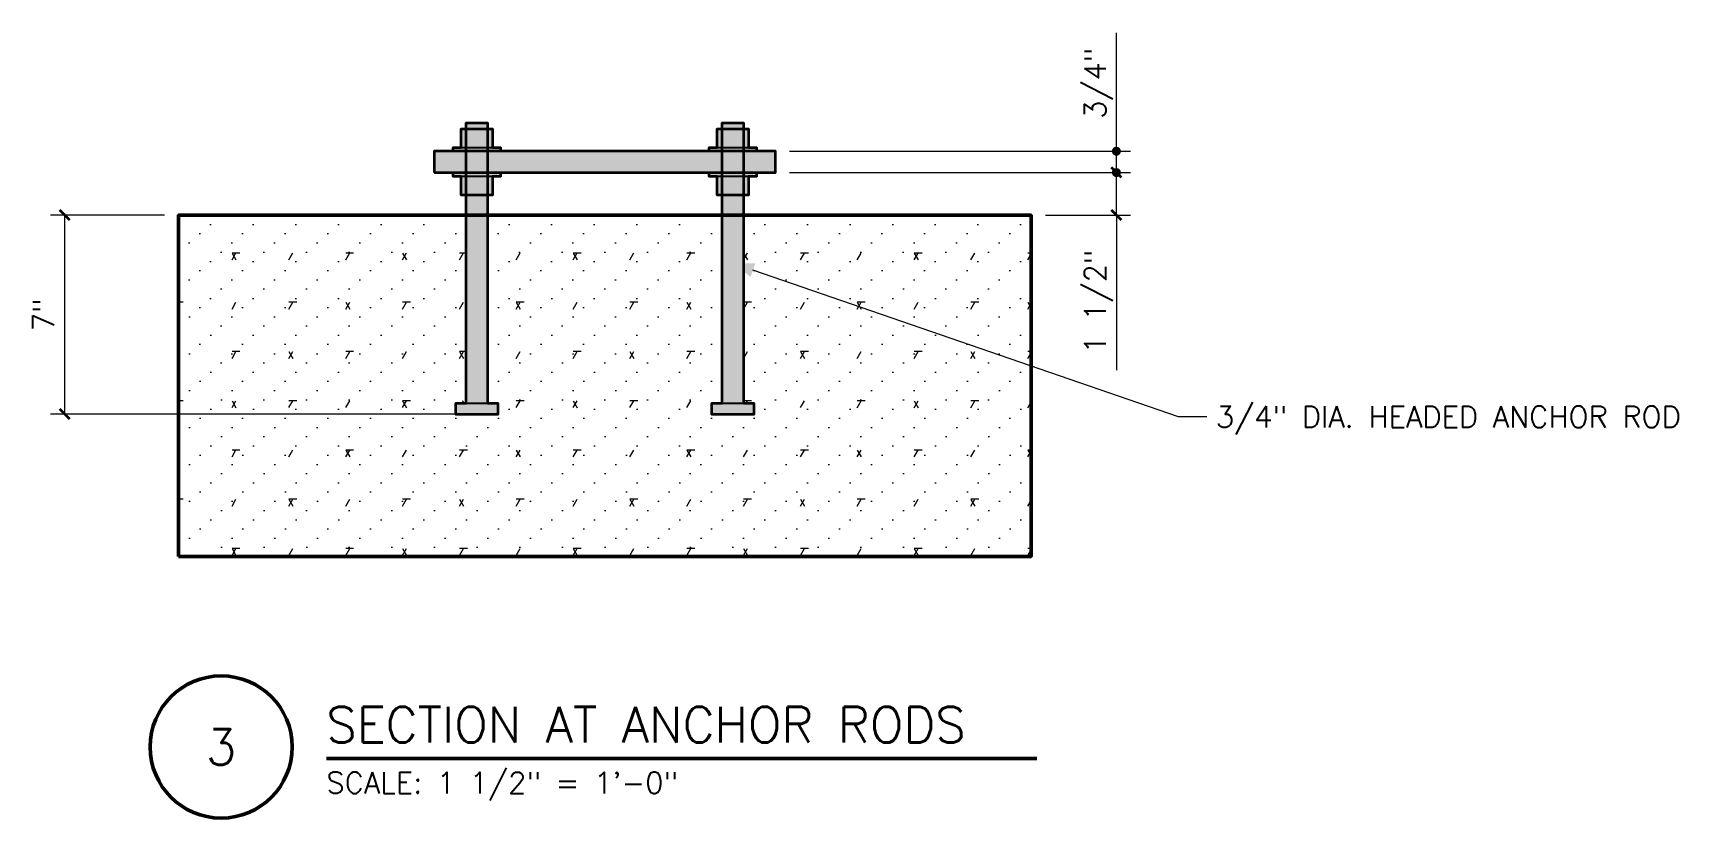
# Model space of a CAD drawing. Header units: inches. Extents: x -20.1 to 37.8, y -21.2 to 6.4.
import ezdxf
from ezdxf.enums import TextEntityAlignment as Align

# ---------------------------------------------------------------- set-up
doc = ezdxf.new("R2010")
doc.units = ezdxf.units.IN
doc.header["$MEASUREMENT"] = 0
for name, color, linetype, lineweight in [('S-ANNO-DIMS', 7, 'CONTINUOUS', 13), ('S-ANNO-NOTE', 7, 'CONTINUOUS', 18), ('S-ANNO-TTLB', 7, 'CONTINUOUS', 50), ('S-DETL-BYND', 7, 'CONTINUOUS', 25), ('S-DETL-CUT', 7, 'CONTINUOUS', 50), ('S-DETL-PATT', 7, 'CONTINUOUS', 9), ('S-DETL-STL', 7, 'CONTINUOUS', 35)]:
    doc.layers.add(name, color=color, linetype=linetype, lineweight=lineweight)
doc.styles.add('KERF', font='romans.shx')

msp = doc.modelspace()

# ---------------------------------------------------------------- hatches: boundary and pattern name
at = {"layer": 'S-ANNO-DIMS', "lineweight": 50}
for points in [[(18.16, 2.25, 1), (17.84, 2.25, 1)], [(18.16, 1.5, 1), (17.84, 1.5, 1)]]:
    msp.add_hatch(color=256, dxfattribs=at).paths.add_polyline_path(points)
at = {"layer": 'S-ANNO-NOTE', "lineweight": 50}
msp.add_hatch(color=256, dxfattribs=at).paths.add_polyline_path([(4.5, -1.6875), (5.127721, -2.16809), (5.290531, -1.695339)])
at = {"layer": 'S-DETL-PATT', "lineweight": 9}
h = msp.add_hatch(dxfattribs=at)
h.set_pattern_fill('KERF-CONC', color=256, style=0)
h.set_pattern_definition([(0, (0, 0), (0.7496, 0.6488), [0, -1.5]), (0, (0.376, 0.32), (0.7496, 0.6488), [0, -1.5]), (60, (0.88, 0.16), (2, 1.732), [0.28, -3.72]), (180, (1.16, 0.4), (2, 1.732), [0.28, -3.72]), (300, (0.88, 0.4), (2, 1.732), [0.28, -3.72])])
h.paths.add_polyline_path([(-15, -12), (15, -12), (15, 0), (4.875, 0), (4.875, -6.625), (5.25, -6.625), (5.25, -7), (3.75, -7), (3.75, -6.625), (4.125, -6.625), (4.125, 0), (-4.125, 0), (-4.125, -6.625), (-3.75, -6.625), (-3.75, -7), (-5.25, -7), (-5.25, -6.625), (-4.875, -6.625), (-4.875, 0), (-15, 0)])
at = {"layer": 'S-DETL-STL', "lineweight": 50}
for points in [[(-5.0625, 2.375), (-3.9375, 2.375), (-3.9375, 3.03125), (-5.0625, 3.03125)], [(-4.125, 3.25), (-4.125, -6.625), (-4.875, -6.625), (-4.875, 3.25)], [(3.9375, 2.375), (5.0625, 2.375), (5.0625, 3.03125), (3.9375, 3.03125)], [(4.875, 3.25), (4.875, -6.625), (4.125, -6.625), (4.125, 3.25)], [(-5.34375, 2.25), (-3.65625, 2.25), (-3.65625, 2.375), (-5.34375, 2.375)], [(3.65625, 2.25), (5.34375, 2.25), (5.34375, 2.375), (3.65625, 2.375)], [(-6, 1.5), (-4.875, 1.5), (-4.875, 2.25), (-6, 2.25)], [(-4.125, 1.5), (4.125, 1.5), (4.125, 2.25), (-4.125, 2.25)], [(4.875, 1.5), (6, 1.5), (6, 2.25), (4.875, 2.25)], [(-5.34375, 1.375), (-3.65625, 1.375), (-3.65625, 1.5), (-5.34375, 1.5)], [(-5.0625, 0.71875), (-3.9375, 0.71875), (-3.9375, 1.375), (-5.0625, 1.375)], [(3.65625, 1.375), (5.34375, 1.375), (5.34375, 1.5), (3.65625, 1.5)], [(3.9375, 0.71875), (5.0625, 0.71875), (5.0625, 1.375), (3.9375, 1.375)], [(-5.25, -7), (-3.75, -7), (-3.75, -6.625), (-5.25, -6.625)], [(3.75, -7), (5.25, -7), (5.25, -6.625), (3.75, -6.625)]]:
    msp.add_hatch(color=256, dxfattribs=at).paths.add_polyline_path(points)

# ---------------------------------------------------------------- linework, layer by layer
at = {"layer": 'S-ANNO-DIMS', "lineweight": 13}
for points in [[(18, 2.25), (18, 6.410714)], [(18, 0.5), (18, 3.25)], [(6.5, 2.25), (18.5, 2.25)], [(6.5, 1.5), (18.5, 1.5)], [(6.5, 1.5), (18.5, 1.5)], [(18, 0), (18, 1.5)], [(-15.5, 0), (-19.5, 0)], [(-19, -7), (-19, 0)], [(15.5, 0), (18.5, 0)], [(18, 0), (18, -5.446429)], [(-5, -7), (-19.5, -7)]]:
    msp.add_lwpolyline(points, dxfattribs=at)
at = {"layer": 'S-ANNO-NOTE', "lineweight": 18}
msp.add_lwpolyline([(21.18, -7.0875), (20.18, -7.0875), (5.209126, -1.931714)], dxfattribs=at)
at = {"layer": 'S-ANNO-TTLB', "lineweight": 50}
msp.add_lwpolyline([(-16, -18.7, 1), (-11, -18.7, 1)], format="xyb", close=True, dxfattribs=at)
msp.add_lwpolyline([(-9.8, -19.1), (15.2, -19.1)], dxfattribs=at)
at = {"layer": 'S-DETL-BYND', "lineweight": 25}
for points in [[(-3.9375, 2.375), (-5.0625, 2.375)], [(5.0625, 2.375), (3.9375, 2.375)], [(-5.0625, 1.375), (-3.9375, 1.375)], [(3.9375, 1.375), (5.0625, 1.375)], [(-4.125, -6.625), (-4.875, -6.625)], [(4.875, -6.625), (4.125, -6.625)]]:
    msp.add_lwpolyline(points, dxfattribs=at)
at = {"layer": 'S-DETL-CUT', "lineweight": 35}
for points in [[(18.176777, 1.323223), (17.823223, 1.676777)], [(-18.823223, -0.176777), (-19.176777, 0.176777)], [(18.176777, -0.176777), (17.823223, 0.176777)], [(-18.823223, -7.176777), (-19.176777, -6.823223)]]:
    msp.add_lwpolyline(points, dxfattribs=at)
at = {"layer": 'S-DETL-CUT', "lineweight": 50}
msp.add_lwpolyline([(-15, -12), (15, -12), (15, 0), (-15, 0)], close=True, dxfattribs=at)
at = {"layer": 'S-DETL-STL', "lineweight": 35}
for points in [[(-3.65625, 2.25), (-3.65625, 2.375), (-3.9375, 2.375), (-3.9375, 3.03125), (-5.0625, 3.03125), (-5.0625, 2.375), (-5.34375, 2.375), (-5.34375, 2.25)], [(-4.875, -6.625), (-4.875, 3.25), (-4.125, 3.25), (-4.125, -6.625)], [(5.34375, 2.25), (5.34375, 2.375), (5.0625, 2.375), (5.0625, 3.03125), (3.9375, 3.03125), (3.9375, 2.375), (3.65625, 2.375), (3.65625, 2.25)], [(4.125, -6.625), (4.125, 3.25), (4.875, 3.25), (4.875, -6.625)], [(-5.34375, 1.5), (-5.34375, 1.375), (-5.0625, 1.375), (-5.0625, 0.71875), (-3.9375, 0.71875), (-3.9375, 1.375), (-3.65625, 1.375), (-3.65625, 1.5)], [(3.65625, 1.5), (3.65625, 1.375), (3.9375, 1.375), (3.9375, 0.71875), (5.0625, 0.71875), (5.0625, 1.375), (5.34375, 1.375), (5.34375, 1.5)], [(-4.875, -6.625), (-5.25, -6.625), (-5.25, -7), (-3.75, -7), (-3.75, -6.625), (-4.125, -6.625)], [(4.125, -6.625), (3.75, -6.625), (3.75, -7), (5.25, -7), (5.25, -6.625), (4.875, -6.625)]]:
    msp.add_lwpolyline(points, dxfattribs=at)
msp.add_lwpolyline([(-6, 1.5), (6, 1.5), (6, 2.25), (-6, 2.25)], close=True, dxfattribs=at)

# ---------------------------------------------------------------- texts
at = {"layer": 'S-ANNO-DIMS', "lineweight": 13, "style": 'KERF'}
for s, p in [('3/4"', (17.625, 4.642857)), ('1 1/2"', (17.625, -3.035714)), ('7"', (-19.375, -3.5))]:
    msp.add_text(s, height=0.75, rotation=90, dxfattribs=at).set_placement(p, align=Align.CENTER)
at = {"layer": 'S-ANNO-NOTE', "lineweight": 18, "style": 'KERF'}
msp.add_text('3/4" DIA. HEADED ANCHOR ROD', height=0.75, dxfattribs=at).set_placement((21.5, -7.4625))
at = {"layer": 'S-ANNO-TTLB', "lineweight": 50, "style": 'KERF'}
msp.add_text('SECTION AT ANCHOR RODS', height=1.25, dxfattribs=at).set_placement((-9.8, -18.54))
msp.add_text('3', height=1.25, dxfattribs=at).set_placement((-13.5, -18.7), align=Align.MIDDLE_CENTER)
at = {"layer": 'S-ANNO-TTLB', "lineweight": 18, "style": 'KERF'}
msp.add_text('SCALE: 1 1/2" = 1\'-0"', height=0.75, dxfattribs=at).set_placement((-9.8, -20.33))

doc.saveas('drawing.dxf')
